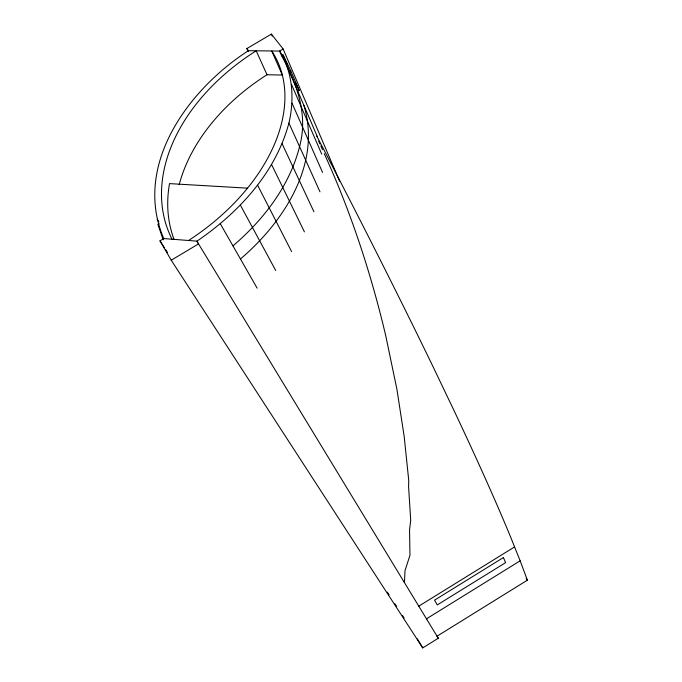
<?xml version="1.0" encoding="UTF-8"?>
<svg xmlns="http://www.w3.org/2000/svg" width="682" height="682" viewBox="0 0 682 682"><rect width="100%" height="100%" fill="white"/><g stroke="black" fill="none" stroke-linecap="round" stroke-linejoin="round"><path stroke-width="1.02" d="M288.921 123.058C294.522 99.12 292.893 73 280.004 51.602L279.594 51.073L248.47 50.707L247.617 51.21C188.42 89.615 132.871 164.942 163.45 237.899L163.833 238.564L196.859 241.147L197.806 240.584C239.135 212.145 275.698 172.52 288.921 123.058L319.986 191.812M240.456 258.981C283.507 222.323 321.989 163.799 303.822 105.241M232.963 245.887C263.55 219.689 289.518 186.212 299.568 146.63C308.358 114.653 296.9 83.392 281.53 55.557L282.996 54.858L290.805 70.826L299.185 90.374L297.727 91.064M403.957 581.806L404.537 581.422L404.972 570.74L409.967 555.284L409.541 529.829L410.717 520.357L408.595 486.965L408.74 480.392L404.179 436.446L396.907 389.243L385.688 335.476C370.931 273.132 350.88 211.94 324.257 153.638M316.738 136.076L324.052 150.074A1153.603 66.785 60.5 0 1 433.505 367.649L453.854 410.206A1153.603 66.785 60.5 0 1 511.099 538.209L520.144 560.817L426.463 618.83L426.779 619.358M520.144 560.817L527.399 580.16L437.034 636.212L438.27 638.25L422.721 647.9L171.233 260.217L159.98 240.857L163.833 238.564M418.765 606.17L514.578 546.913M171.233 260.217L198.547 243.909L196.859 241.147L438.27 638.25M248.188 51.474L246.858 48.575L271.385 34.1L283.141 48.976L339.61 181.148M283.141 48.976L279.594 51.073L281.683 55.915M289.321 71.533L290.805 70.826M159.187 223.747L157.892 224.352L163.203 239.8M179.178 184.669A188.667 135.351 -23.7 0 1 267.012 74.747L282.297 75.054M247.668 188.172L169.511 183.611A191.113 135.88 -23.8 0 0 174.115 239.612M246.858 48.575L248.47 50.707M526.206 578.421L527.399 580.16M159.98 240.857L164.609 248.009M165.769 249.8L167.508 252.485M387.367 592.147L389.107 594.832M394.895 603.766L396.626 606.451M402.406 615.377L404.111 618.003M157.175 219.246L158.838 221.872M417.324 638.855L422.721 647.9M220.303 223.764L257.157 288.188M240.405 205.163L275.741 270.558M257.643 185.274L291.606 251.624M295.528 82.872L299.185 90.374M271.624 164.618L304.419 231.863M282.101 143.714L313.925 211.761M267.012 74.747L256.193 50.792A193.185 136.306 -23.8 0 0 172.017 239.203M318.665 141.055L319.952 143.962M320.813 145.897L322.535 149.759M292.024 103.127L322.569 172.469M281.879 74.091L271.751 50.98A179.528 117.304 -30.5 0 1 188.53 240.499M291.47 84.338L321.716 154.123M271.385 34.1L272.229 36.052M282.996 54.858L287.207 64.654M287.395 67.058L317.565 137.159M503.427 557.552L434.545 600.16L437.281 604.925L505.592 562.65L503.427 557.552"/></g></svg>
